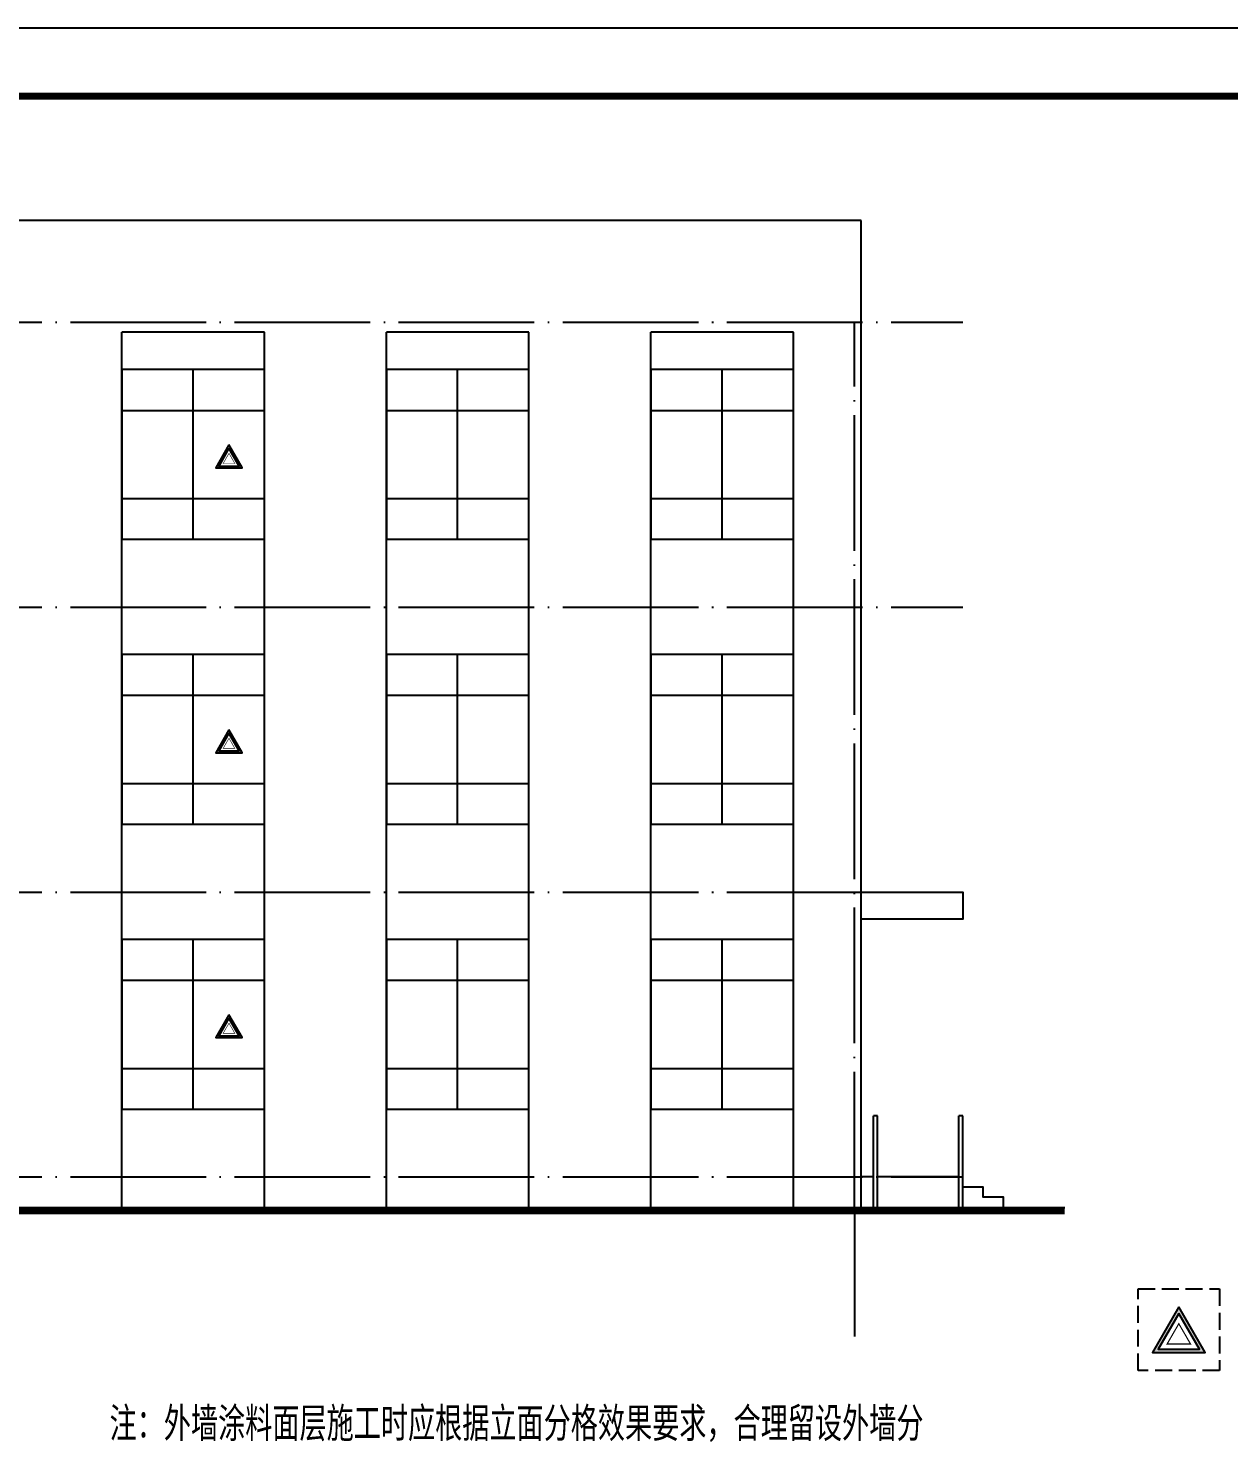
# Model space of a CAD drawing. Extents: x -695846 to 822170, y -413475 to 397179.
# Drawn here: x -498373 to -480676, y 59424 to 80315 of the extents above; entities that cross this region are included whole.
import ezdxf

# ---------------------------------------------------------------- set-up
doc = ezdxf.new("R2010")
doc.units = 0
doc.header["$LTSCALE"] = 1000
doc.header["$MEASUREMENT"] = 0
doc.linetypes.add('DASH', pattern=[0.35, 0.25, -0.1])
doc.linetypes.add('DOTE', pattern=[2.42, 2, -0.2, 0.02, -0.2])
for name, color, linetype in [('AXIS', 3, 'Continuous'), ('BALCONY', 6, 'Continuous'), ('DOTE', 1, 'DOTE'), ('T-图框-175', 175, 'Continuous'), ('WINDOW', 4, 'Continuous')]:
    doc.layers.add(name, color=color, linetype=linetype)
doc.styles.add('_HZTXT', font='txt.shx', dxfattribs={"width": 0.8, "bigfont": 'HZTXT.shx'})

# ---------------------------------------------------------------- blocks, each defined once
blk = doc.blocks.new('A$C41DF7C9F')
h = blk.add_hatch(color=1)
h.paths.add_polyline_path([(779, 1350), (0, 0), (1559, 0)])
h.paths.add_polyline_path([(779, 1150), (1386, 100), (173, 100)], flags=16)
at = {"color": 1}
for points in [[(779, 1350), (0, 0), (1559, 0)], [(779, 1150), (173, 100), (1386, 100)]]:
    blk.add_lwpolyline(points, close=True, dxfattribs=at)
at = {"color": 1, "const_width": 35}
blk.add_lwpolyline([(779, 850), (433, 250), (1126, 250)], close=True, dxfattribs=at)

msp = doc.modelspace()

# ---------------------------------------------------------------- linework, layer by layer
for p, q in [((-486093, 62934), (-486093, 77484)), ((-496993, 62934), (-496993, 75834)), ((-494893, 62934), (-494893, 75834)), ((-493093, 62934), (-493093, 75834)), ((-490993, 62934), (-490993, 75834)), ((-489193, 62934), (-489193, 75834)), ((-487093, 62934), (-487093, 75834)), ((-485913, 62934), (-485913, 64284)), ((-485853, 62934), (-485853, 64284)), ((-484653, 62934), (-484653, 64284)), ((-484593, 62934), (-484593, 64284)), ((-526793, 62934), (-483093, 62934))]:
    msp.add_line(p, q)
for points in [[(-486093, 77484), (-525293, 77484)], [(-494893, 75834), (-496993, 75834)], [(-490993, 75834), (-493093, 75834)], [(-487093, 75834), (-489193, 75834)], [(-485853, 64284), (-485913, 64284)], [(-484593, 64284), (-484653, 64284)], [(-485913, 63384), (-486093, 63384)], [(-484653, 63384), (-485853, 63384)], [(-483993, 62934), (-483993, 63084), (-484293, 63084), (-484293, 63234), (-484593, 63234), (-484593, 63384)]]:
    msp.add_lwpolyline(points)
msp.add_lwpolyline([(-486093, 67584), (-484593, 67584), (-484593, 67184), (-486093, 67184)], close=True)
at = {"const_width": 100}
msp.add_lwpolyline([(-526793, 62884), (-483093, 62884)], dxfattribs=at)
at = {"linetype": 'DASH'}
msp.add_lwpolyline([(-482010, 61733), (-480810, 61733), (-480810, 60533), (-482010, 60533)], close=True, dxfattribs=at)
at = {"layer": 'AXIS'}
msp.add_line((-486193, 62934), (-486193, 61034), dxfattribs=at)
at = {"layer": 'DOTE'}
for p, q in [((-526793, 75984), (-484593, 75984)), ((-486193, 62934), (-486193, 75984)), ((-526793, 71784), (-484593, 71784)), ((-526793, 67584), (-484593, 67584)), ((-526793, 63384), (-484593, 63384))]:
    msp.add_line(p, q, dxfattribs=at)
at = {"layer": 'T-图框-175'}
msp.add_lwpolyline([(-535780, 38315), (-461480, 38315), (-461480, 80315), (-535780, 80315)], close=True, dxfattribs=at)
at = {"layer": 'T-图框-175', "const_width": 100}
msp.add_lwpolyline([(-533280, 39315), (-462480, 39315), (-462480, 79315), (-533280, 79315)], close=True, dxfattribs=at)
at = {"layer": 'WINDOW'}
for points in [[(-496993, 72784), (-494893, 72784), (-494893, 75284), (-496993, 75284)], [(-493093, 72784), (-490993, 72784), (-490993, 75284), (-493093, 75284)], [(-489193, 72784), (-487093, 72784), (-487093, 75284), (-489193, 75284)], [(-496993, 68584), (-494893, 68584), (-494893, 71084), (-496993, 71084)], [(-493093, 68584), (-490993, 68584), (-490993, 71084), (-493093, 71084)], [(-489193, 68584), (-487093, 68584), (-487093, 71084), (-489193, 71084)], [(-496993, 64384), (-494893, 64384), (-494893, 66884), (-496993, 66884)], [(-493093, 64384), (-490993, 64384), (-490993, 66884), (-493093, 66884)], [(-489193, 64384), (-487093, 64384), (-487093, 66884), (-489193, 66884)]]:
    msp.add_lwpolyline(points, close=True, dxfattribs=at)
for points in [[(-495943, 72784), (-495943, 75284)], [(-492043, 72784), (-492043, 75284)], [(-488143, 72784), (-488143, 75284)], [(-496993, 74684), (-494893, 74684)], [(-493093, 74684), (-490993, 74684)], [(-489193, 74684), (-487093, 74684)], [(-496993, 73384), (-494893, 73384)], [(-493093, 73384), (-490993, 73384)], [(-489193, 73384), (-487093, 73384)], [(-495943, 68584), (-495943, 71084)], [(-492043, 68584), (-492043, 71084)], [(-488143, 68584), (-488143, 71084)], [(-496993, 70484), (-494893, 70484)], [(-493093, 70484), (-490993, 70484)], [(-489193, 70484), (-487093, 70484)], [(-496993, 69184), (-494893, 69184)], [(-493093, 69184), (-490993, 69184)], [(-489193, 69184), (-487093, 69184)], [(-495943, 64384), (-495943, 66884)], [(-492043, 64384), (-492043, 66884)], [(-488143, 64384), (-488143, 66884)], [(-496993, 66284), (-494893, 66284)], [(-493093, 66284), (-490993, 66284)], [(-489193, 66284), (-487093, 66284)], [(-496993, 64984), (-494893, 64984)], [(-493093, 64984), (-490993, 64984)], [(-489193, 64984), (-487093, 64984)]]:
    msp.add_lwpolyline(points, dxfattribs=at)

# ---------------------------------------------------------------- block references
for p, xscale, yscale, zscale in [((-495609, 73838), 0.25, 0.25, 0.25), ((-495609, 69638), 0.25, 0.25, 0.25), ((-495609, 65438), 0.25, 0.25, 0.25), ((-481800, 60796), 0.5, 0.5, 0.5)]:
    msp.add_blockref('A$C41DF7C9F', p, dxfattribs=dict(xscale=xscale, yscale=yscale, zscale=zscale))

# ---------------------------------------------------------------- texts
at = {"layer": 'BALCONY', "color": 3, "style": '_HZTXT', "width": 0.8}
msp.add_text('注：外墙涂料面层施工时应根据立面分格效果要求，合理留设外墙分', height=500, dxfattribs=at).set_placement((-497175, 59492))

doc.saveas('drawing.dxf')
